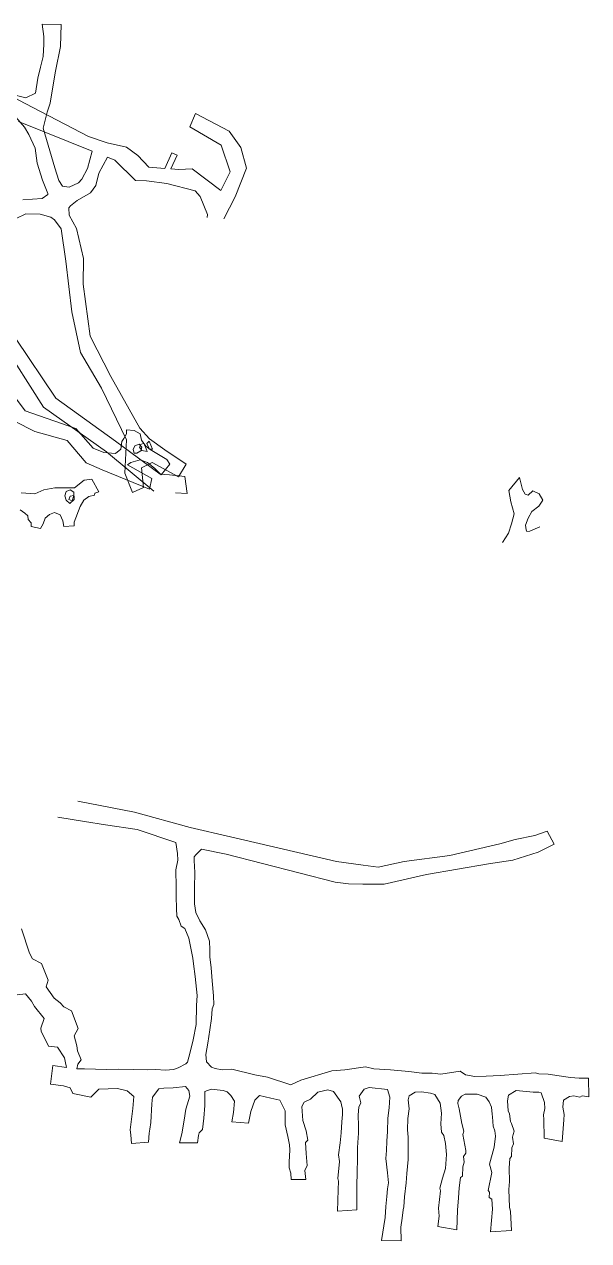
# Model space of a CAD drawing. Header units: metres. Extents: x 539087 to 539738, y 4477622 to 4478004.
# Drawn here: x 539371.5 to 539518.6, y 4477621.8 to 4477939.2 of the extents above; entities that cross this region are included whole.
import ezdxf

# ---------------------------------------------------------------- set-up
doc = ezdxf.new("R2010")
doc.units = ezdxf.units.M
for name, color, linetype, lineweight in [('KAT_1440', 85, 'Continuous', 0), ('KAT_1450', 113, 'Continuous', 0), ('KAT_1457_ÜST', 1, 'Continuous', 0)]:
    doc.layers.add(name, color=color, linetype=linetype, lineweight=lineweight)

msp = doc.modelspace()

# ---------------------------------------------------------------- linework, layer by layer
at = {"layer": 'KAT_1440'}
for p, q in [((539360.37, 4477924.41, 1448.59), (539371.72, 4477918.49, 1450.41)), ((539371.69, 4477838.34, 1442.1), (539358.5, 4477855.89, 1442.27)), ((539365.43, 4477856.67, 1439.84), (539376.45, 4477839.26, 1434.72)), ((539379.72, 4477841.63, 1434.59), (539369.17, 4477857.23, 1439.57)), ((539376.45, 4477839.26, 1434.72), (539392.94, 4477827.63, 1430.83)), ((539395.29, 4477830.42, 1430.94), (539379.72, 4477841.63, 1434.59)), ((539384.88, 4477833.73, 1442.14), (539371.69, 4477838.34, 1442.1)), ((539368.94, 4477835.62, 1442.31), (539374.23, 4477832.92, 1442.27)), ((539374.23, 4477832.92, 1442.27), (539382.62, 4477830.58, 1442.06)), ((539389.46, 4477828.55, 1442.46), (539384.88, 4477833.73, 1442.14)), ((539398.11, 4477833.36, 1442.58), (539398.1, 4477832.27, 1444.36)), ((539400.15, 4477833.15, 1442.58), (539398.11, 4477833.36, 1442.58)), ((539401.7, 4477832.26, 1442.58), (539400.15, 4477833.15, 1442.58)), ((539382.62, 4477830.58, 1442.06), (539387.57, 4477824.72, 1442.79)), ((539406.86, 4477821.79, 1429.17), (539395.29, 4477830.42, 1430.94)), ((539396.87, 4477830.31, 1442.58), (539396.63, 4477828.27, 1442.58)), ((539397.42, 4477831.06, 1442.58), (539396.87, 4477830.31, 1442.58)), ((539398.1, 4477832.27, 1444.36), (539397.42, 4477831.06, 1442.58)), ((539400.3, 4477829.18, 1447.88), (539401.41, 4477829.6, 1448.04)), ((539401.41, 4477829.6, 1448.04), (539402.15, 4477828.79, 1447.94)), ((539401.55, 4477828.8, 1450.87), (539401.86, 4477829.52, 1450.6)), ((539402.03, 4477830.65, 1442.58), (539401.7, 4477832.26, 1442.58)), ((539401.86, 4477829.52, 1450.6), (539402.66, 4477829.83, 1450.41)), ((539403.19, 4477829.04, 1442.58), (539402.03, 4477830.65, 1442.58)), ((539402.66, 4477829.83, 1450.41), (539403.23, 4477828.38, 1449.79)), ((539404.01, 4477830.37, 1452.19), (539403.45, 4477829.79, 1453.03)), ((539403.45, 4477829.79, 1453.03), (539404.08, 4477828.26, 1453.2)), ((539404.91, 4477828.29, 1452.51), (539404.01, 4477830.37, 1452.19)), ((539392.23, 4477827.39, 1442.62), (539389.46, 4477828.55, 1442.46)), ((539395.26, 4477827.14, 1442.58), (539392.23, 4477827.39, 1442.62)), ((539392.94, 4477827.63, 1430.83), (539405.27, 4477817.37, 1429.1)), ((539396.63, 4477828.27, 1442.58), (539395.26, 4477827.14, 1442.58)), ((539399.86, 4477828.23, 1447.55), (539400.3, 4477829.18, 1447.88)), ((539400.11, 4477827.29, 1447.68), (539399.86, 4477828.23, 1447.55)), ((539400.81, 4477827.27, 1447.36), (539400.11, 4477827.29, 1447.68)), ((539401.86, 4477827.82, 1447.73), (539400.81, 4477827.27, 1447.36)), ((539402.12, 4477827.93, 1451.29), (539401.55, 4477828.8, 1450.87)), ((539402.15, 4477828.79, 1447.94), (539401.86, 4477827.82, 1447.73)), ((539403.49, 4477827.67, 1450.5), (539402.12, 4477827.93, 1451.29)), ((539404.25, 4477828.19, 1442.58), (539403.19, 4477829.04, 1442.58)), ((539403.23, 4477828.38, 1449.79), (539403.49, 4477827.67, 1450.5)), ((539404.08, 4477828.26, 1453.2), (539404.91, 4477828.29, 1452.51)), ((539408.62, 4477825.62, 1442.58), (539404.25, 4477828.19, 1442.58)), ((539387.57, 4477824.72, 1442.79), (539391.75, 4477822.9, 1442.9)), ((539398.41, 4477824.19, 1442.58), (539399.21, 4477824.85, 1442.58)), ((539404.69, 4477820.6, 1443.88), (539398.41, 4477824.19, 1442.58)), ((539399.21, 4477824.85, 1442.58), (539401.65, 4477825.55, 1442.58)), ((539401.65, 4477825.55, 1442.58), (539403.59, 4477824.79, 1442.58)), ((539403.59, 4477824.79, 1442.58), (539405.47, 4477823.23, 1442.58)), ((539405.47, 4477823.23, 1442.58), (539407.19, 4477821.58, 1442.58)), ((539407.19, 4477821.58, 1442.58), (539409.38, 4477824.37, 1442.58)), ((539409.38, 4477824.37, 1442.58), (539408.62, 4477825.62, 1442.58)), ((539391.75, 4477822.9, 1442.9), (539404.11, 4477817.84, 1443.65)), ((539404.11, 4477817.84, 1443.65), (539404.69, 4477820.6, 1443.88)), ((539409.3, 4477821.57, 1428.92), (539406.86, 4477821.79, 1429.17)), ((539413.37, 4477821.19, 1428.7), (539409.3, 4477821.57, 1428.92)), ((539413.97, 4477816.76, 1428.64), (539413.37, 4477821.19, 1428.7)), ((539497.84, 4477817.47, 1545.67), (539500.6, 4477820.89, 1545.67)), ((539501.36, 4477817.8, 1545.84), (539500.6, 4477820.89, 1545.67)), ((539410.93, 4477816.92, 1429.29), (539413.97, 4477816.76, 1428.64)), ((539498.32, 4477814.55, 1545.95), (539497.84, 4477817.47, 1539.73)), ((539502.06, 4477816.58, 1545.79), (539501.36, 4477817.8, 1545.84)), ((539504.07, 4477817.39, 1545.5), (539502.91, 4477816.29, 1545.52)), ((539505.72, 4477816.61, 1545.44), (539504.07, 4477817.39, 1545.5)), ((539498.32, 4477814.55, 1545.95), (539499.25, 4477811.4, 1545.77)), ((539502.91, 4477816.29, 1545.52), (539502.06, 4477816.58, 1545.79)), ((539505.68, 4477813.42, 1545.57), (539506.73, 4477815, 1545.44)), ((539506.73, 4477815, 1545.44), (539505.72, 4477816.61, 1545.44)), ((539499.25, 4477811.4, 1545.77), (539498.53, 4477808.78, 1545.91)), ((539502.89, 4477810.25, 1545.77), (539503.83, 4477812.04, 1545.75)), ((539503.83, 4477812.04, 1545.75), (539505.68, 4477813.42, 1545.57)), ((539498.53, 4477808.78, 1545.91), (539497.71, 4477806.37, 1546.38)), ((539502.17, 4477808.47, 1545.88), (539502.89, 4477810.25, 1545.77)), ((539502.37, 4477807.22, 1545.91), (539502.17, 4477808.47, 1545.88)), ((539505.95, 4477808.03, 1545.72), (539503.31, 4477806.86, 1545.98)), ((539496.17, 4477803.96, 1546.78), (539497.71, 4477806.37, 1546.38)), ((539502.53, 4477806.82, 1546.02), (539502.37, 4477807.22, 1545.91)), ((539503.31, 4477806.86, 1545.98), (539502.53, 4477806.82, 1546.02)), ((539400.21, 4477733.55, 1442.19), (539385.39, 4477736.43, 1440.59)), ((539380.19, 4477732.3, 1440.18), (539387.16, 4477731.1, 1440.85)), ((539387.16, 4477731.1, 1440.85), (539392.65, 4477730.27, 1441.36)), ((539414.69, 4477729.6, 1444.06), (539400.21, 4477733.55, 1442.19)), ((539392.65, 4477730.27, 1441.36), (539400.87, 4477729.02, 1442.39)), ((539400.87, 4477729.02, 1442.39), (539410.97, 4477725.63, 1444.08)), ((539425.25, 4477727.16, 1445.39), (539414.69, 4477729.6, 1444.06)), ((539410.97, 4477725.63, 1444.08), (539411.43, 4477722.8, 1444.25)), ((539452.93, 4477720.68, 1449.23), (539425.25, 4477727.16, 1445.39)), ((539411.43, 4477722.8, 1444.25), (539411.54, 4477721.03, 1444.25)), ((539415.78, 4477720.98, 1444.38), (539415.81, 4477721.94, 1444.44)), ((539415.81, 4477721.94, 1444.44), (539416.17, 4477722.41, 1444.44)), ((539416.17, 4477722.41, 1444.44), (539417.67, 4477723.93, 1444.57)), ((539417.67, 4477723.93, 1444.57), (539424.13, 4477722.58, 1445.39)), ((539424.13, 4477722.58, 1445.39), (539452.5, 4477715.32, 1449.32)), ((539411.54, 4477721.03, 1444.25), (539410.97, 4477718.57, 1444.25)), ((539410.97, 4477718.57, 1444.25), (539411.06, 4477713.97, 1444.6)), ((539415.93, 4477717.81, 1444.25), (539415.78, 4477720.98, 1444.38)), ((539452.93, 4477720.68, 1449.23), (539459.85, 4477719.77, 1450.03)), ((539415.86, 4477713.85, 1444.76), (539415.93, 4477717.81, 1444.25)), ((539452.5, 4477715.32, 1449.32), (539456, 4477714.86, 1449.79)), ((539411.06, 4477713.97, 1444.6), (539411.09, 4477711.6, 1444.74)), ((539415.84, 4477709.64, 1444.81), (539415.86, 4477713.85, 1444.76)), ((539456, 4477714.86, 1449.79), (539459.74, 4477714.82, 1450.2)), ((539411.09, 4477711.6, 1444.74), (539411.13, 4477708.45, 1444.73)), ((539416.23, 4477707.41, 1444.46), (539415.84, 4477709.64, 1444.81)), ((539411.13, 4477708.45, 1444.73), (539411.23, 4477706.41, 1444.64)), ((539411.23, 4477706.41, 1444.64), (539411.78, 4477705.58, 1444.54)), ((539417.25, 4477705.22, 1444.51), (539416.23, 4477707.41, 1444.46)), ((539372.79, 4477696.76, 1442.7), (539370.75, 4477703.13, 1442.77)), ((539411.78, 4477705.58, 1444.54), (539412.36, 4477703.83, 1444.51)), ((539412.36, 4477703.83, 1444.51), (539413.35, 4477703.25, 1444.44)), ((539413.35, 4477703.25, 1444.44), (539414.36, 4477700.71, 1444.7)), ((539418.69, 4477702.83, 1444.37), (539417.25, 4477705.22, 1444.51)), ((539419.76, 4477699.95, 1444.58), (539418.69, 4477702.83, 1444.37)), ((539414.36, 4477700.71, 1444.7), (539415.46, 4477695.47, 1444.6)), ((539419.84, 4477697.65, 1444.53), (539419.76, 4477699.95, 1444.58)), ((539373.63, 4477695.32, 1442.7), (539372.79, 4477696.76, 1442.7)), ((539419.82, 4477695.79, 1444.48), (539419.84, 4477697.65, 1444.53)), ((539375.94, 4477694.08, 1442.7), (539373.63, 4477695.32, 1442.7)), ((539377.66, 4477689.7, 1442.7), (539375.94, 4477694.08, 1442.7)), ((539415.46, 4477695.47, 1444.6), (539415.63, 4477694.02, 1444.66)), ((539416.07, 4477690.7, 1444.66), (539415.63, 4477694.02, 1444.66)), ((539420.21, 4477693, 1444.66), (539419.82, 4477695.79, 1444.48)), ((539420.21, 4477693, 1444.66), (539420.49, 4477689.59, 1444.66)), ((539416.07, 4477690.7, 1444.66), (539416.53, 4477685.71, 1444.68)), ((539377.13, 4477688.02, 1442.7), (539377.66, 4477689.7, 1442.7)), ((539379.28, 4477685.02, 1442.7), (539377.13, 4477688.02, 1442.7)), ((539420.49, 4477689.59, 1444.66), (539420.85, 4477685.67, 1444.66)), ((539369.63, 4477685.88, 1442.6), (539371.76, 4477686.17, 1442.6)), ((539371.76, 4477686.17, 1442.6), (539373.34, 4477684.28, 1442.6)), ((539373.34, 4477684.28, 1442.6), (539374.13, 4477682.89, 1442.7)), ((539380.78, 4477683.79, 1442.7), (539379.28, 4477685.02, 1442.7)), ((539381.8, 4477682.76, 1442.7), (539380.78, 4477683.79, 1442.7)), ((539416.38, 4477683.14, 1444.68), (539416.53, 4477685.71, 1444.68)), ((539420.92, 4477683.39, 1444.68), (539420.85, 4477685.67, 1444.66)), ((539374.13, 4477682.89, 1442.7), (539376.63, 4477679.76, 1442.7)), ((539383.78, 4477681.77, 1442.7), (539381.8, 4477682.76, 1442.7)), ((539385.5, 4477677.15, 1442.7), (539383.78, 4477681.77, 1442.7)), ((539416.3, 4477678.17, 1444.68), (539416.38, 4477683.14, 1444.68)), ((539420.46, 4477682.23, 1444.68), (539420.25, 4477679.74, 1444.68)), ((539420.92, 4477683.39, 1444.68), (539420.46, 4477682.23, 1444.68)), ((539376.63, 4477679.76, 1442.7), (539375.8, 4477677.21, 1442.7)), ((539375.8, 4477677.21, 1442.7), (539375.84, 4477676.47, 1442.7)), ((539384.46, 4477675.22, 1442.7), (539385.5, 4477677.15, 1442.7)), ((539416.3, 4477678.17, 1444.68), (539415.48, 4477674.17, 1444.64)), ((539419.81, 4477676.82, 1445.01), (539420.25, 4477679.74, 1444.68)), ((539375.84, 4477676.47, 1442.7), (539377.78, 4477672.54, 1442.7)), ((539385.2, 4477672.61, 1442.7), (539384.46, 4477675.22, 1442.7)), ((539415.48, 4477674.17, 1444.64), (539414.72, 4477670.97, 1444.69)), ((539419.35, 4477673.28, 1445.02), (539419.81, 4477676.82, 1445.01)), ((539377.78, 4477672.54, 1442.7), (539380.12, 4477672.23, 1442.7)), ((539380.12, 4477672.23, 1442.7), (539381.91, 4477669.47, 1442.7)), ((539385.37, 4477671.3, 1442.7), (539385.2, 4477672.61, 1442.7)), ((539386.32, 4477668.98, 1442.7), (539385.37, 4477671.3, 1442.7)), ((539414.72, 4477670.97, 1444.69), (539414.37, 4477669.61, 1444.72)), ((539419.35, 4477673.28, 1445.02), (539418.84, 4477670.33, 1444.72)), ((539381.91, 4477669.47, 1442.7), (539382.15, 4477668.63, 1442.7)), ((539382.15, 4477668.63, 1442.7), (539382.47, 4477666.97, 1445.42)), ((539385.42, 4477667.85, 1447), (539385.2, 4477666.64, 1445.36)), ((539385.42, 4477667.85, 1447), (539386.32, 4477668.98, 1442.7)), ((539413.57, 4477667.94, 1444.72), (539411.61, 4477666.83, 1444.92)), ((539414.07, 4477668.37, 1444.72), (539413.57, 4477667.94, 1444.72)), ((539414.37, 4477669.61, 1444.72), (539414.07, 4477668.37, 1444.72)), ((539418.84, 4477670.33, 1444.72), (539418.97, 4477668.4, 1444.72)), ((539420.27, 4477667.05, 1444.85), (539418.97, 4477668.4, 1444.72)), ((539378.29, 4477662.62, 1445.53), (539378.88, 4477667.46, 1445.51)), ((539378.88, 4477667.46, 1445.51), (539382.47, 4477666.97, 1445.42)), ((539385.2, 4477666.64, 1445.36), (539387.2, 4477666.64, 1445.2)), ((539387.2, 4477666.64, 1445.2), (539392.92, 4477666.42, 1445.09)), ((539392.92, 4477666.42, 1445.09), (539396.07, 4477666.55, 1445.12)), ((539396.07, 4477666.55, 1445.12), (539403.72, 4477666.33, 1445.09)), ((539405.78, 4477666.47, 1445.06), (539403.72, 4477666.33, 1445.09)), ((539405.78, 4477666.47, 1445.06), (539408.26, 4477666.25, 1445.07)), ((539410.35, 4477666.44, 1444.93), (539408.26, 4477666.25, 1445.07)), ((539411.61, 4477666.83, 1444.92), (539410.35, 4477666.44, 1444.93)), ((539421.25, 4477666.69, 1444.84), (539420.27, 4477667.05, 1444.85)), ((539423.09, 4477666.38, 1444.88), (539421.25, 4477666.69, 1444.84)), ((539425.61, 4477666.5, 1444.73), (539423.09, 4477666.38, 1444.88)), ((539431.61, 4477665.01, 1444.43), (539425.61, 4477666.5, 1444.73)), ((539434.93, 4477664.47, 1444.38), (539431.61, 4477665.01, 1444.43)), ((539440.99, 4477662.47, 1444.37), (539434.93, 4477664.47, 1444.38)), ((539443.6, 4477663.62, 1444.38), (539451.66, 4477666.08, 1444.27)), ((539451.66, 4477666.08, 1444.27), (539455.05, 4477666.38, 1444.36)), ((539455.05, 4477666.38, 1444.36), (539460.41, 4477667.1, 1444.21)), ((539460.41, 4477667.1, 1444.21), (539462.58, 4477666.64, 1444.3)), ((539462.58, 4477666.64, 1444.3), (539467, 4477666.35, 1444.19)), ((539467, 4477666.35, 1444.19), (539471.75, 4477665.9, 1444)), ((539471.75, 4477665.9, 1444), (539475.16, 4477665.47, 1444.25)), ((539475.16, 4477665.47, 1444.25), (539477.8, 4477665.48, 1444.25)), ((539477.8, 4477665.48, 1444.25), (539480.1, 4477665.22, 1444.25)), ((539485.17, 4477666, 1444.25), (539480.1, 4477665.22, 1444.25)), ((539486.55, 4477665.02, 1444.25), (539485.17, 4477666, 1444.25)), ((539488.95, 4477664.64, 1444.25), (539486.55, 4477665.02, 1444.25)), ((539491.92, 4477664.72, 1444.33), (539488.95, 4477664.64, 1444.25)), ((539491.92, 4477664.72, 1444.33), (539495.6, 4477664.89, 1444.29)), ((539495.6, 4477664.89, 1444.29), (539504.79, 4477665.57, 1444.26)), ((539504.79, 4477665.57, 1444.26), (539505.64, 4477665.33, 1444.36)), ((539505.64, 4477665.33, 1444.36), (539508.1, 4477665.25, 1444.36)), ((539510.92, 4477664.74, 1444.36), (539508.1, 4477665.25, 1444.36)), ((539510.92, 4477664.74, 1444.36), (539513.89, 4477664.32, 1444.36)), ((539378.29, 4477662.62, 1445.53), (539381.68, 4477662.19, 1445.36)), ((539381.68, 4477662.19, 1445.36), (539383.44, 4477661.63, 1445.35)), ((539383.44, 4477661.63, 1445.35), (539384.15, 4477660.13, 1445.31)), ((539388.79, 4477659.22, 1445.34), (539390.94, 4477661.26, 1445.21)), ((539390.94, 4477661.26, 1445.21), (539395.79, 4477661.5, 1445.23)), ((539398.31, 4477660.88, 1445.34), (539395.79, 4477661.5, 1445.23)), ((539406.57, 4477661.37, 1445.11), (539404.9, 4477659.18, 1445.18)), ((539407.9, 4477661.59, 1445.03), (539406.57, 4477661.37, 1445.11)), ((539410.26, 4477661.66, 1444.94), (539407.9, 4477661.59, 1445.03)), ((539410.26, 4477661.66, 1444.94), (539413.51, 4477661.97, 1444.72)), ((539413.51, 4477661.97, 1444.72), (539414.4, 4477660.99, 1444.72)), ((539420.22, 4477661.33, 1444.72), (539418.53, 4477660.72, 1444.72)), ((539420.22, 4477661.33, 1444.72), (539423.32, 4477660.97, 1444.81)), ((539440.99, 4477662.47, 1444.37), (539443.6, 4477663.62, 1444.38)), ((539458.82, 4477659.46, 1444.34), (539460.09, 4477661.33, 1444.39)), ((539460.09, 4477661.33, 1444.39), (539461.44, 4477661.77, 1444.66)), ((539466.19, 4477661.17, 1444.48), (539461.44, 4477661.77, 1444.66)), ((539516.14, 4477664.2, 1444.36), (539513.89, 4477664.32, 1444.36)), ((539518.63, 4477664.17, 1444.36), (539516.14, 4477664.2, 1444.36)), ((539518.65, 4477659.29, 1444.36), (539518.63, 4477664.17, 1444.36)), ((539384.15, 4477660.13, 1445.31), (539388.79, 4477659.22, 1445.34)), ((539400.02, 4477659.39, 1445.4), (539398.31, 4477660.88, 1445.34)), ((539399.79, 4477656.21, 1445.43), (539400.02, 4477659.39, 1445.4)), ((539404.9, 4477659.18, 1445.18), (539404.75, 4477657.44, 1445.33)), ((539414.64, 4477659.5, 1444.72), (539413.57, 4477656.1, 1444.96)), ((539414.4, 4477660.99, 1444.72), (539414.64, 4477659.5, 1444.72)), ((539418.58, 4477657.01, 1444.96), (539418.53, 4477660.72, 1444.72)), ((539423.32, 4477660.97, 1444.81), (539424.4, 4477660.64, 1444.85)), ((539424.4, 4477660.64, 1444.85), (539425.31, 4477659.65, 1444.68)), ((539425.31, 4477659.65, 1444.68), (539426.31, 4477658.18, 1444.74)), ((539426.31, 4477658.18, 1444.74), (539425.99, 4477655.22, 1444.8)), ((539430.56, 4477655.48, 1444.59), (539431.61, 4477658.41, 1444.58)), ((539431.61, 4477658.41, 1444.58), (539432.84, 4477659.62, 1444.52)), ((539432.84, 4477659.62, 1444.52), (539435.75, 4477658.97, 1444.52)), ((539435.75, 4477658.97, 1444.52), (539438.11, 4477658.43, 1444.5)), ((539438.11, 4477658.43, 1444.5), (539439.47, 4477655.63, 1444.45)), ((539444.46, 4477657.9, 1444.21), (539446.08, 4477658.65, 1444.29)), ((539446.08, 4477658.65, 1444.29), (539448, 4477660.52, 1444.37)), ((539450.63, 4477661.08, 1444.26), (539448, 4477660.52, 1444.37)), ((539450.63, 4477661.08, 1444.26), (539452.1, 4477660.72, 1444.26)), ((539452.1, 4477660.72, 1444.26), (539453.99, 4477657.95, 1444.32)), ((539459.22, 4477657.69, 1444.27), (539458.82, 4477659.46, 1444.34)), ((539466.19, 4477661.17, 1444.48), (539466.8, 4477659.2, 1444.48)), ((539466.66, 4477656.45, 1444.66), (539466.8, 4477659.2, 1444.48)), ((539471.58, 4477658.54, 1444.48), (539471.83, 4477659.59, 1444.29)), ((539471.58, 4477658.54, 1444.48), (539471.81, 4477656.17, 1444.38)), ((539473.38, 4477660.55, 1444.32), (539471.83, 4477659.59, 1444.29)), ((539475.08, 4477660.61, 1444.27), (539473.38, 4477660.55, 1444.32)), ((539475.08, 4477660.61, 1444.27), (539477.41, 4477660.27, 1444.14)), ((539477.41, 4477660.27, 1444.14), (539478.54, 4477659.93, 1444.1)), ((539478.54, 4477659.93, 1444.1), (539479.92, 4477657.68, 1444.18)), ((539484.52, 4477657.56, 1444.09), (539484.59, 4477658.35, 1444.26)), ((539484.59, 4477658.35, 1444.26), (539485.47, 4477659.49, 1444.41)), ((539485.47, 4477659.49, 1444.41), (539486.47, 4477659.95, 1444.36)), ((539486.47, 4477659.95, 1444.36), (539489.57, 4477659.96, 1444.29)), ((539489.57, 4477659.96, 1444.29), (539491.83, 4477659.24, 1444.29)), ((539491.83, 4477659.24, 1444.29), (539492.72, 4477657.96, 1444.29)), ((539497.44, 4477658.21, 1444.29), (539497.71, 4477659.74, 1444.29)), ((539497.68, 4477655.66, 1444.29), (539497.44, 4477658.21, 1444.29)), ((539499.75, 4477660.97, 1444.32), (539497.71, 4477659.74, 1444.29)), ((539499.75, 4477660.97, 1444.32), (539504.16, 4477660.48, 1444.35)), ((539504.16, 4477660.48, 1444.35), (539505.65, 4477660.54, 1444.35)), ((539505.65, 4477660.54, 1444.35), (539506.22, 4477660.38, 1444.35)), ((539506.22, 4477660.38, 1444.35), (539507.1, 4477657.83, 1444.35)), ((539511.89, 4477656.57, 1444.35), (539512.06, 4477658.45, 1444.35)), ((539512.06, 4477658.45, 1444.35), (539513.69, 4477659.39, 1444.35)), ((539514.8, 4477659.52, 1444.36), (539513.69, 4477659.39, 1444.35)), ((539514.8, 4477659.52, 1444.36), (539516.37, 4477659.23, 1444.36)), ((539516.37, 4477659.23, 1444.36), (539516.92, 4477659.6, 1444.36)), ((539516.92, 4477659.6, 1444.36), (539518.65, 4477659.29, 1444.36)), ((539399.44, 4477653.49, 1445.29), (539399.79, 4477656.21, 1445.43)), ((539404.75, 4477657.44, 1445.33), (539404.51, 4477652.58, 1445.37)), ((539413.57, 4477656.1, 1444.96), (539413.18, 4477653.25, 1444.96)), ((539418.3, 4477653.73, 1444.96), (539418.58, 4477657.01, 1444.96)), ((539425.99, 4477655.22, 1444.8), (539425.58, 4477652.75, 1444.58)), ((539429.98, 4477652.46, 1444.52), (539430.56, 4477655.48, 1444.59)), ((539439.47, 4477655.63, 1444.45), (539439.54, 4477651.95, 1444.47)), ((539443.87, 4477656.77, 1444.38), (539444.46, 4477657.9, 1444.21)), ((539444.14, 4477653.12, 1444.45), (539443.87, 4477656.77, 1444.38)), ((539453.99, 4477657.95, 1444.32), (539454.22, 4477657.23, 1444.23)), ((539454.22, 4477657.23, 1444.23), (539454.48, 4477656.07, 1444.33)), ((539454.48, 4477656.07, 1444.33), (539454.45, 4477654.68, 1444.42)), ((539458.54, 4477654.58, 1444.46), (539458.69, 4477656.58, 1444.28)), ((539458.69, 4477656.58, 1444.28), (539459.22, 4477657.69, 1444.27)), ((539466.31, 4477653.74, 1444.72), (539466.66, 4477656.45, 1444.66)), ((539471.81, 4477656.17, 1444.38), (539471.5, 4477653.66, 1444.48)), ((539479.92, 4477657.68, 1444.18), (539480.28, 4477655.03, 1444.08)), ((539480.28, 4477655.03, 1444.08), (539480.07, 4477652.22, 1444.22)), ((539484.85, 4477656.18, 1444.15), (539484.52, 4477657.56, 1444.09)), ((539485.58, 4477652.3, 1444.29), (539484.85, 4477656.18, 1444.15)), ((539492.72, 4477657.96, 1444.29), (539493.31, 4477656.63, 1444.29)), ((539493.31, 4477656.63, 1444.29), (539493.45, 4477654.74, 1444.29)), ((539497.96, 4477654.86, 1444.48), (539497.68, 4477655.66, 1444.29)), ((539507.19, 4477656.28, 1444.35), (539506.87, 4477654.6, 1444.35)), ((539507.1, 4477657.83, 1444.35), (539507.19, 4477656.28, 1444.35)), ((539512.27, 4477654.72, 1444.35), (539511.89, 4477656.57, 1444.35)), ((539399.09, 4477650.65, 1445.3), (539399.44, 4477653.49, 1445.29)), ((539404.51, 4477652.58, 1445.37), (539404.24, 4477650.84, 1445.45)), ((539413.18, 4477653.25, 1444.96), (539412.53, 4477649.63, 1444.96)), ((539417.97, 4477650.75, 1444.96), (539418.3, 4477653.73, 1444.96)), ((539425.58, 4477652.75, 1444.58), (539429.98, 4477652.46, 1444.52)), ((539439.54, 4477651.95, 1444.47), (539440.17, 4477648.91, 1444.45)), ((539444.98, 4477650.42, 1444.44), (539444.14, 4477653.12, 1444.45)), ((539454.26, 4477652.78, 1444.45), (539454.08, 4477649.9, 1444.35)), ((539454.45, 4477654.68, 1444.42), (539454.26, 4477652.78, 1444.45)), ((539458.63, 4477651.67, 1444.53), (539458.54, 4477654.58, 1444.46)), ((539466.31, 4477653.74, 1444.72), (539466.18, 4477650.22, 1444.52)), ((539471.43, 4477650.69, 1444.53), (539471.5, 4477653.66, 1444.48)), ((539480.07, 4477652.22, 1444.22), (539480.31, 4477650.07, 1444.21)), ((539486.09, 4477650.32, 1444.2), (539485.58, 4477652.3, 1444.29)), ((539493.45, 4477654.74, 1444.29), (539493.53, 4477654.1, 1444.49)), ((539493.53, 4477654.1, 1444.49), (539493.73, 4477651.63, 1444.61)), ((539498.29, 4477652.86, 1444.57), (539497.96, 4477654.86, 1444.48)), ((539498.5, 4477652.38, 1444.61), (539498.29, 4477652.86, 1444.57)), ((539499.18, 4477650.36, 1444.61), (539498.5, 4477652.38, 1444.61)), ((539506.87, 4477654.6, 1444.35), (539506.99, 4477653.38, 1444.35)), ((539506.99, 4477653.38, 1444.35), (539507.07, 4477648.53, 1444.35)), ((539511.78, 4477647.68, 1444.35), (539512.17, 4477653.3, 1444.35)), ((539512.17, 4477653.3, 1444.35), (539512.27, 4477654.72, 1444.35)), ((539399.24, 4477649.35, 1445.4), (539399.09, 4477650.65, 1445.3)), ((539399.41, 4477647.16, 1445.4), (539399.24, 4477649.35, 1445.4)), ((539403.99, 4477649.8, 1445.4), (539403.89, 4477647.48, 1445.4)), ((539404.24, 4477650.84, 1445.45), (539403.99, 4477649.8, 1445.4)), ((539412.53, 4477649.63, 1444.96), (539411.97, 4477647.28, 1444.96)), ((539416.66, 4477647.28, 1444.96), (539416.86, 4477649.21, 1444.96)), ((539416.86, 4477649.21, 1444.96), (539417.04, 4477649.94, 1444.96)), ((539417.04, 4477649.94, 1444.96), (539417.97, 4477650.75, 1444.96)), ((539440.17, 4477648.91, 1444.45), (539440.64, 4477646.76, 1444.49)), ((539445.42, 4477648.03, 1444.46), (539444.98, 4477650.42, 1444.44)), ((539454.08, 4477649.9, 1444.35), (539453.87, 4477647.25, 1444.53)), ((539458.49, 4477647.42, 1444.62), (539458.63, 4477649.84, 1444.49)), ((539458.63, 4477649.84, 1444.49), (539458.63, 4477651.67, 1444.53)), ((539466.18, 4477650.22, 1444.52), (539466, 4477647.73, 1444.75)), ((539471.6, 4477648.73, 1444.55), (539471.43, 4477650.69, 1444.53)), ((539471.6, 4477648.73, 1444.55), (539471.59, 4477645.29, 1444.54)), ((539480.31, 4477650.07, 1444.21), (539480.88, 4477649.2, 1444.21)), ((539480.88, 4477649.2, 1444.21), (539481.27, 4477647.13, 1444.21)), ((539485.86, 4477649.48, 1444.21), (539486.09, 4477650.32, 1444.2)), ((539486.64, 4477645.27, 1444.21), (539485.86, 4477649.48, 1444.21)), ((539493.73, 4477651.63, 1444.61), (539494.14, 4477650.46, 1444.61)), ((539494.31, 4477649.04, 1444.61), (539494.01, 4477646.17, 1444.6)), ((539494.14, 4477650.46, 1444.61), (539494.31, 4477649.04, 1444.61)), ((539498.79, 4477648.8, 1444.6), (539498.92, 4477649.49, 1444.6)), ((539499.01, 4477647.01, 1444.6), (539498.79, 4477648.8, 1444.6)), ((539498.92, 4477649.49, 1444.6), (539499.18, 4477650.36, 1444.61)), ((539403.89, 4477647.48, 1445.4), (539399.41, 4477647.16, 1445.4)), ((539411.97, 4477647.28, 1444.96), (539416.66, 4477647.28, 1444.96)), ((539440.75, 4477645.44, 1444.46), (539440.64, 4477646.76, 1444.49)), ((539440.64, 4477643.83, 1444.46), (539440.75, 4477645.44, 1444.46)), ((539445.42, 4477648.03, 1444.46), (539444.84, 4477647.37, 1444.45)), ((539444.84, 4477647.37, 1444.45), (539444.99, 4477644.54, 1444.46)), ((539453.87, 4477647.25, 1444.53), (539453.41, 4477644.19, 1444.54)), ((539458.36, 4477646.01, 1444.63), (539458.49, 4477647.42, 1444.62)), ((539458.37, 4477644.42, 1444.73), (539458.36, 4477646.01, 1444.63)), ((539466, 4477647.73, 1444.75), (539465.92, 4477645.28, 1444.77)), ((539481.27, 4477647.13, 1444.21), (539481.61, 4477644.21, 1444.3)), ((539494.01, 4477646.17, 1444.6), (539492.82, 4477641.72, 1444.6)), ((539498.53, 4477643.73, 1444.6), (539498.58, 4477646.03, 1444.6)), ((539498.58, 4477646.03, 1444.6), (539499.01, 4477647.01, 1444.6)), ((539507.07, 4477648.53, 1444.35), (539511.78, 4477647.68, 1444.35)), ((539440.57, 4477642.35, 1444.46), (539440.54, 4477640.77, 1444.46)), ((539440.64, 4477643.83, 1444.46), (539440.57, 4477642.35, 1444.46)), ((539445.22, 4477641.4, 1444.46), (539444.99, 4477644.54, 1444.46)), ((539453.7, 4477642.38, 1444.58), (539453.23, 4477638, 1444.58)), ((539453.41, 4477644.19, 1444.54), (539453.7, 4477642.38, 1444.58)), ((539458.29, 4477638.37, 1444.58), (539458.37, 4477644.42, 1444.73)), ((539465.92, 4477645.28, 1444.77), (539465.73, 4477643.17, 1444.6)), ((539465.73, 4477643.17, 1444.6), (539466.15, 4477639.49, 1444.68)), ((539471.2, 4477639.25, 1444.59), (539471.56, 4477642.91, 1444.43)), ((539471.56, 4477642.91, 1444.43), (539471.59, 4477645.29, 1444.54)), ((539481.61, 4477644.21, 1444.3), (539481.3, 4477640.56, 1444.3)), ((539485.81, 4477641.04, 1444.3), (539486.19, 4477642.24, 1444.3)), ((539486.04, 4477643.77, 1444.3), (539486.61, 4477644.59, 1444.3)), ((539486.19, 4477642.24, 1444.3), (539486.04, 4477643.77, 1444.3)), ((539486.61, 4477644.59, 1444.3), (539486.64, 4477645.27, 1444.21)), ((539497.88, 4477640.7, 1444.6), (539498.13, 4477643.17, 1444.6)), ((539498.13, 4477643.17, 1444.6), (539498.53, 4477643.73, 1444.6)), ((539440.54, 4477640.77, 1444.46), (539441, 4477639.37, 1444.46)), ((539441, 4477639.37, 1444.46), (539441.09, 4477637.72, 1444.46)), ((539444.67, 4477640.04, 1444.46), (539445.22, 4477641.4, 1444.46)), ((539444.89, 4477637.71, 1444.46), (539444.67, 4477640.04, 1444.46)), ((539466.15, 4477639.49, 1444.68), (539466.42, 4477636.84, 1444.64)), ((539471.03, 4477636.85, 1444.59), (539471.2, 4477639.25, 1444.59)), ((539481.3, 4477640.56, 1444.3), (539480.55, 4477638.07, 1444.3)), ((539485.74, 4477638.56, 1444.3), (539485.81, 4477641.04, 1444.3)), ((539493.41, 4477639.55, 1444.6), (539492.47, 4477634.88, 1444.6)), ((539492.82, 4477641.72, 1444.6), (539493.41, 4477639.55, 1444.6)), ((539497.97, 4477637.22, 1444.6), (539497.88, 4477640.7, 1444.6)), ((539441.09, 4477637.72, 1444.46), (539444.89, 4477637.71, 1444.46)), ((539453.23, 4477638, 1444.58), (539453.37, 4477637.32, 1444.6)), ((539453.37, 4477637.32, 1444.6), (539453.34, 4477635.03, 1444.6)), ((539458.21, 4477637.37, 1444.6), (539458.29, 4477638.37, 1444.58)), ((539458.21, 4477635.69, 1444.6), (539458.21, 4477637.37, 1444.6)), ((539466.42, 4477636.84, 1444.64), (539466.21, 4477635.28, 1444.69)), ((539470.59, 4477633.16, 1444.45), (539471.03, 4477636.85, 1444.59)), ((539480.55, 4477638.07, 1444.3), (539479.84, 4477635.5, 1444.3)), ((539484.84, 4477635.55, 1444.3), (539485.23, 4477638.21, 1444.3)), ((539485.23, 4477638.21, 1444.3), (539485.74, 4477638.56, 1444.3)), ((539497.81, 4477635.11, 1444.6), (539497.97, 4477637.22, 1444.6)), ((539453.34, 4477635.03, 1444.6), (539453.11, 4477629.45, 1444.6)), ((539458.2, 4477629.78, 1444.6), (539458.21, 4477635.69, 1444.6)), ((539465.98, 4477633.28, 1444.56), (539465.78, 4477630.67, 1444.4)), ((539466.21, 4477635.28, 1444.69), (539465.98, 4477633.28, 1444.56)), ((539470.45, 4477630.6, 1444.45), (539470.59, 4477633.16, 1444.45)), ((539479.97, 4477634.77, 1444.3), (539479.45, 4477630.21, 1444.3)), ((539479.84, 4477635.5, 1444.3), (539479.97, 4477634.77, 1444.3)), ((539484.42, 4477629.7, 1444.3), (539484.73, 4477632.9, 1444.3)), ((539484.73, 4477632.9, 1444.3), (539484.84, 4477635.55, 1444.3)), ((539492.47, 4477634.88, 1444.6), (539492.76, 4477634.38, 1444.6)), ((539492.76, 4477634.38, 1444.6), (539492.74, 4477633.04, 1444.6)), ((539492.74, 4477633.04, 1444.6), (539493.39, 4477632.56, 1444.6)), ((539497.96, 4477630.5, 1444.6), (539497.81, 4477635.11, 1444.6)), ((539453.11, 4477629.45, 1444.6), (539458.2, 4477629.78, 1444.6)), ((539465.78, 4477630.67, 1444.4), (539465.54, 4477627.84, 1444.5)), ((539470.01, 4477627.63, 1444.5), (539470.23, 4477629.83, 1444.5)), ((539470.23, 4477629.83, 1444.5), (539470.45, 4477630.6, 1444.45)), ((539479.63, 4477628.15, 1444.3), (539479.45, 4477630.21, 1444.3)), ((539484.42, 4477629.7, 1444.3), (539484.23, 4477624.6, 1444.3)), ((539493.54, 4477629.96, 1444.6), (539493.07, 4477624.06, 1444.6)), ((539493.39, 4477632.56, 1444.6), (539493.54, 4477629.96, 1444.6)), ((539498.28, 4477629.4, 1444.6), (539497.96, 4477630.5, 1444.6)), ((539465.54, 4477627.84, 1444.5), (539464.61, 4477621.81, 1444.5)), ((539469.69, 4477625.26, 1444.5), (539470.01, 4477627.63, 1444.5)), ((539479.28, 4477625.42, 1444.3), (539479.63, 4477628.15, 1444.3)), ((539498.49, 4477624.45, 1444.6), (539498.28, 4477629.4, 1444.6)), ((539469.75, 4477621.76, 1444.5), (539469.69, 4477625.26, 1444.5)), ((539484.23, 4477624.6, 1444.3), (539479.28, 4477625.42, 1444.3)), ((539493.07, 4477624.06, 1444.6), (539498.49, 4477624.45, 1444.6)), ((539464.61, 4477621.81, 1444.5), (539469.75, 4477621.76, 1444.5))]:
    msp.add_line(p, q, dxfattribs=at)
at = {"layer": 'KAT_1450'}
for p, q in [((539376.15, 4477939.15, 1454.56), (539381.05, 4477939.12, 1454.77)), ((539376.15, 4477939.15, 1454.56), (539376.52, 4477935.95, 1454.77)), ((539381.05, 4477939.12, 1454.77), (539380.95, 4477933.36, 1454.8)), ((539376.52, 4477935.95, 1454.77), (539376.52, 4477933.95, 1454.93)), ((539376.52, 4477933.95, 1454.93), (539376.39, 4477930.76, 1454.91)), ((539380.95, 4477933.36, 1454.8), (539379.57, 4477926.94, 1454.84)), ((539375.65, 4477927.98, 1455.01), (539375.04, 4477925.13, 1454.86)), ((539376.39, 4477930.76, 1454.91), (539375.65, 4477927.98, 1455.01)), ((539375.04, 4477925.13, 1454.86), (539374.4, 4477921.23, 1455.3)), ((539379.57, 4477926.94, 1454.84), (539378.47, 4477920.27, 1454.89)), ((539371.88, 4477919.96, 1454.73), (539369.1, 4477920.71, 1455.29)), ((539371.72, 4477918.49, 1450.41), (539388.23, 4477909.89, 1453.06)), ((539374.4, 4477921.23, 1455.3), (539371.88, 4477919.96, 1454.73)), ((539378.18, 4477918.6, 1454.98), (539377.43, 4477916.19, 1454.97)), ((539378.47, 4477920.27, 1454.89), (539378.18, 4477918.6, 1454.98)), ((539376.39, 4477912.06, 1454.85), (539377.43, 4477916.19, 1454.97)), ((539414.66, 4477912.43, 1460.24), (539416.15, 4477915.9, 1460.2)), ((539416.15, 4477915.9, 1460.2), (539424.89, 4477911.23, 1458.6)), ((539369.22, 4477914.9, 1454.92), (539371.5, 4477912.36, 1454.84)), ((539389.19, 4477906.04, 1453.69), (539369.94, 4477913.79, 1450.04)), ((539371.5, 4477912.36, 1454.84), (539372.66, 4477910.4, 1454.9)), ((539378.55, 4477904.63, 1454.57), (539376.39, 4477912.06, 1454.85)), ((539414.66, 4477912.43, 1460.24), (539422.82, 4477907.6, 1459.22)), ((539374.31, 4477906.84, 1454.69), (539372.66, 4477910.4, 1454.9)), ((539393.08, 4477908.22, 1453.82), (539388.23, 4477909.89, 1453.06)), ((539424.89, 4477911.23, 1458.6), (539427.95, 4477907.03, 1458.56)), ((539374.31, 4477906.84, 1454.69), (539374.83, 4477902.88, 1454.54)), ((539387.95, 4477901.55, 1454.33), (539389.19, 4477906.04, 1453.69)), ((539398.08, 4477907.13, 1452.68), (539393.08, 4477908.22, 1453.82)), ((539401.1, 4477904.94, 1455.27), (539398.08, 4477907.13, 1452.68)), ((539422.82, 4477907.6, 1459.22), (539425.16, 4477900.68, 1458.64)), ((539427.95, 4477907.03, 1458.56), (539429.43, 4477901.58, 1458.56)), ((539374.83, 4477902.88, 1454.54), (539376.21, 4477898.45, 1454.36)), ((539379.47, 4477901.72, 1454.46), (539378.55, 4477904.63, 1454.57)), ((539390.88, 4477900.34, 1454.31), (539393.14, 4477904.46, 1454.4)), ((539393.14, 4477904.46, 1454.4), (539395.04, 4477903.69, 1454.8)), ((539400.46, 4477898.42, 1454.63), (539395.04, 4477903.69, 1454.8)), ((539403.94, 4477901.92, 1454.86), (539401.1, 4477904.94, 1455.27)), ((539408.12, 4477901.55, 1455.83), (539409.91, 4477905.62, 1459.53)), ((539411.36, 4477905.03, 1459.65), (539409.71, 4477901.41, 1456.2)), ((539409.91, 4477905.62, 1459.53), (539411.36, 4477905.03, 1459.65)), ((539380.48, 4477898.41, 1454.3), (539379.47, 4477901.72, 1454.46)), ((539386.46, 4477898.75, 1454.24), (539387.95, 4477901.55, 1454.33)), ((539390.88, 4477900.34, 1454.31), (539390.11, 4477897.11, 1453.93)), ((539403.94, 4477901.92, 1454.86), (539408.12, 4477901.55, 1455.83)), ((539409.71, 4477901.41, 1456.2), (539411.75, 4477901.23, 1456.68)), ((539415.25, 4477901.45, 1458.55), (539411.75, 4477901.23, 1456.68)), ((539422.71, 4477895.75, 1459.5), (539415.25, 4477901.45, 1458.55)), ((539425.16, 4477900.68, 1458.64), (539422.71, 4477895.75, 1459.5)), ((539429.43, 4477901.58, 1458.56), (539426.42, 4477894.11, 1458.84)), ((539376.21, 4477898.45, 1454.36), (539377.63, 4477895.05, 1454.23)), ((539381.45, 4477896.96, 1454.23), (539380.48, 4477898.41, 1454.3)), ((539383.21, 4477896.63, 1454.22), (539381.45, 4477896.96, 1454.23)), ((539385.58, 4477897.83, 1454.24), (539383.21, 4477896.63, 1454.22)), ((539385.58, 4477897.83, 1454.24), (539386.46, 4477898.75, 1454.24)), ((539388.72, 4477895.19, 1454.24), (539390.11, 4477897.11, 1453.93)), ((539403.31, 4477898.33, 1454.57), (539400.46, 4477898.42, 1454.63)), ((539408.62, 4477897.64, 1457.91), (539403.31, 4477898.33, 1454.57)), ((539416.03, 4477895.69, 1458.24), (539408.62, 4477897.64, 1457.91)), ((539376.12, 4477893.72, 1454.23), (539371.06, 4477893.36, 1454.39)), ((539377.59, 4477894.71, 1454.23), (539376.12, 4477893.72, 1454.23)), ((539377.63, 4477895.05, 1454.23), (539377.59, 4477894.71, 1454.23)), ((539383.54, 4477891.78, 1454.21), (539385.28, 4477893.15, 1454.22)), ((539385.28, 4477893.15, 1454.22), (539388.72, 4477895.19, 1454.24)), ((539417.29, 4477894.22, 1458.34), (539416.03, 4477895.69, 1458.24)), ((539419.26, 4477889.49, 1459.72), (539417.29, 4477894.22, 1458.34)), ((539426.42, 4477894.11, 1458.84), (539423.5, 4477888.43, 1460.23)), ((539383.08, 4477891.25, 1454.26), (539383.54, 4477891.78, 1454.21)), ((539383.15, 4477889.37, 1454.25), (539383.08, 4477891.25, 1454.26)), ((539369.38, 4477888.51, 1454.36), (539371.89, 4477889.67, 1454.4)), ((539371.89, 4477889.67, 1454.4), (539375.58, 4477889.6, 1454.26)), ((539375.58, 4477889.6, 1454.26), (539378.38, 4477888.85, 1454.26)), ((539378.38, 4477888.85, 1454.26), (539379.35, 4477888.13, 1454.25)), ((539379.35, 4477888.13, 1454.25), (539381.08, 4477885.77, 1454.19)), ((539385.12, 4477885.9, 1454.15), (539383.15, 4477889.37, 1454.25)), ((539419.16, 4477888.73, 1460.16), (539419.26, 4477889.49, 1459.72)), ((539382.26, 4477877.37, 1453.93), (539381.08, 4477885.77, 1454.19)), ((539386.88, 4477878.01, 1453.94), (539385.12, 4477885.9, 1454.15)), ((539382.26, 4477877.37, 1453.93), (539383.84, 4477864.1, 1454.62)), ((539386.84, 4477871.31, 1453.94), (539386.88, 4477878.01, 1453.94)), ((539388.62, 4477857.77, 1453.3), (539386.84, 4477871.31, 1453.94)), ((539383.84, 4477864.1, 1454.62), (539386.11, 4477853.51, 1453.03)), ((539394, 4477847.29, 1454.78), (539388.62, 4477857.77, 1453.3)), ((539386.11, 4477853.51, 1453.03), (539391.56, 4477844.23, 1454.58)), ((539401.63, 4477833.77, 1453.54), (539394, 4477847.29, 1454.78)), ((539391.56, 4477844.23, 1454.58), (539398.09, 4477830.74, 1452.98)), ((539404.12, 4477830.97, 1453.45), (539401.63, 4477833.77, 1453.54)), ((539398.09, 4477830.74, 1452.98), (539397.7, 4477822.06, 1453.78)), ((539408.12, 4477828.15, 1453.26), (539404.12, 4477830.97, 1453.45)), ((539413.7, 4477824.39, 1453.86), (539408.12, 4477828.15, 1453.26)), ((539402.05, 4477823.46, 1453.38), (539404.8, 4477824.84, 1453.63)), ((539402.58, 4477818.25, 1453.75), (539402.05, 4477823.46, 1453.38)), ((539404.8, 4477824.84, 1453.63), (539411.65, 4477821.07, 1453.82)), ((539411.65, 4477821.07, 1453.82), (539413.7, 4477824.39, 1453.86)), ((539397.7, 4477822.06, 1453.78), (539399.67, 4477816.99, 1453.72)), ((539382.42, 4477817.26, 1457.84), (539382.04, 4477816.09, 1457.61)), ((539383.46, 4477817.65, 1457.79), (539382.42, 4477817.26, 1457.84)), ((539384.42, 4477817.07, 1457.86), (539383.46, 4477817.65, 1457.79)), ((539384.45, 4477815.18, 1457.69), (539384.42, 4477817.07, 1457.86)), ((539399.67, 4477816.99, 1453.72), (539402.58, 4477818.25, 1453.75)), ((539382.04, 4477816.09, 1457.61), (539382.36, 4477815.01, 1457.4)), ((539382.36, 4477815.01, 1457.4), (539383.38, 4477814.12, 1457.72)), ((539383.43, 4477816.02, 1460.23), (539383.09, 4477815.18, 1460.38)), ((539383.93, 4477814.78, 1459.98), (539383.09, 4477815.18, 1460.38)), ((539383.38, 4477814.12, 1457.72), (539384.45, 4477815.18, 1457.69)), ((539384.38, 4477816.21, 1460.13), (539383.43, 4477816.02, 1460.23)), ((539383.93, 4477814.78, 1459.98), (539384.38, 4477816.21, 1460.13)), ((539507.85, 4477728.6, 1452.41), (539504.58, 4477727.48, 1452.41)), ((539509.67, 4477725.19, 1452.41), (539507.85, 4477728.6, 1452.41)), ((539495.52, 4477725.33, 1452.37), (539482.46, 4477722.3, 1451.56)), ((539499.5, 4477726.4, 1452.41), (539495.52, 4477725.33, 1452.37)), ((539504.58, 4477727.48, 1452.41), (539499.5, 4477726.4, 1452.41)), ((539505.49, 4477723.17, 1452.41), (539509.67, 4477725.19, 1452.41)), ((539482.46, 4477722.3, 1451.56), (539470.56, 4477720.71, 1451.02)), ((539498.89, 4477721.05, 1452.39), (539505.49, 4477723.17, 1452.41)), ((539459.85, 4477719.77, 1450.03), (539463.78, 4477719.25, 1450.48)), ((539470.56, 4477720.71, 1451.02), (539463.78, 4477719.25, 1450.48)), ((539476.33, 4477717.28, 1451.3), (539492.53, 4477720.13, 1452.16)), ((539492.53, 4477720.13, 1452.16), (539498.89, 4477721.05, 1452.39)), ((539465.32, 4477714.77, 1450.56), (539476.33, 4477717.28, 1451.3)), ((539459.74, 4477714.82, 1450.2), (539465.32, 4477714.77, 1450.56))]:
    msp.add_line(p, q, dxfattribs=at)
at = {"layer": 'KAT_1457_ÜST'}
for p, q in [((539387.1, 4477820.19, 1457.99), (539384.56, 4477818.2, 1457.77)), ((539389.11, 4477820.45, 1458.42), (539387.1, 4477820.19, 1457.99)), ((539390.89, 4477817.2, 1458.63), (539389.11, 4477820.45, 1458.42)), ((539374.24, 4477816.61, 1456.55), (539370.61, 4477816.86, 1455.87)), ((539376.55, 4477817.7, 1456.81), (539374.24, 4477816.61, 1456.55)), ((539379.41, 4477818.18, 1457.33), (539376.55, 4477817.7, 1456.81)), ((539382.12, 4477818.2, 1457.55), (539379.41, 4477818.18, 1457.33)), ((539384.56, 4477818.2, 1457.77), (539382.12, 4477818.2, 1457.55)), ((539389.78, 4477816.3, 1458.34), (539389.87, 4477816.78, 1458.51)), ((539389.87, 4477816.78, 1458.51), (539390.89, 4477817.2, 1458.63)), ((539386.99, 4477814.96, 1457.66), (539386.03, 4477813.33, 1457.82)), ((539386.99, 4477814.96, 1457.66), (539388.26, 4477815.96, 1458.13)), ((539388.26, 4477815.96, 1458.13), (539389.78, 4477816.3, 1458.34)), ((539370.36, 4477812.48, 1456.08), (539371.65, 4477811.57, 1456.08)), ((539371.65, 4477811.57, 1456.08), (539372.38, 4477810.87, 1456.08)), ((539372.38, 4477810.87, 1456.08), (539372.45, 4477809.98, 1456.08)), ((539376.92, 4477810.33, 1456.08), (539378.02, 4477811.26, 1456.08)), ((539378.02, 4477811.26, 1456.08), (539379.38, 4477811.76, 1456.08)), ((539379.38, 4477811.76, 1456.08), (539380.84, 4477811.17, 1457.61)), ((539381.53, 4477809.63, 1458.24), (539380.84, 4477811.17, 1457.61)), ((539386.03, 4477813.33, 1457.82), (539384.5, 4477809.28, 1458.41)), ((539372.45, 4477809.98, 1456.08), (539373.28, 4477809.05, 1456.08)), ((539373.28, 4477809.05, 1456.08), (539373.29, 4477808.12, 1456.08)), ((539373.29, 4477808.12, 1456.08), (539375.72, 4477807.63, 1456.08)), ((539375.72, 4477807.63, 1456.08), (539376.37, 4477808.85, 1456.08)), ((539376.37, 4477808.85, 1456.08), (539376.92, 4477810.33, 1456.08)), ((539381.78, 4477808.13, 1458.39), (539381.53, 4477809.63, 1458.24)), ((539384.43, 4477808.26, 1458.48), (539381.78, 4477808.13, 1458.39)), ((539384.5, 4477809.28, 1458.41), (539384.43, 4477808.26, 1458.48))]:
    msp.add_line(p, q, dxfattribs=at)

doc.saveas('drawing.dxf')
